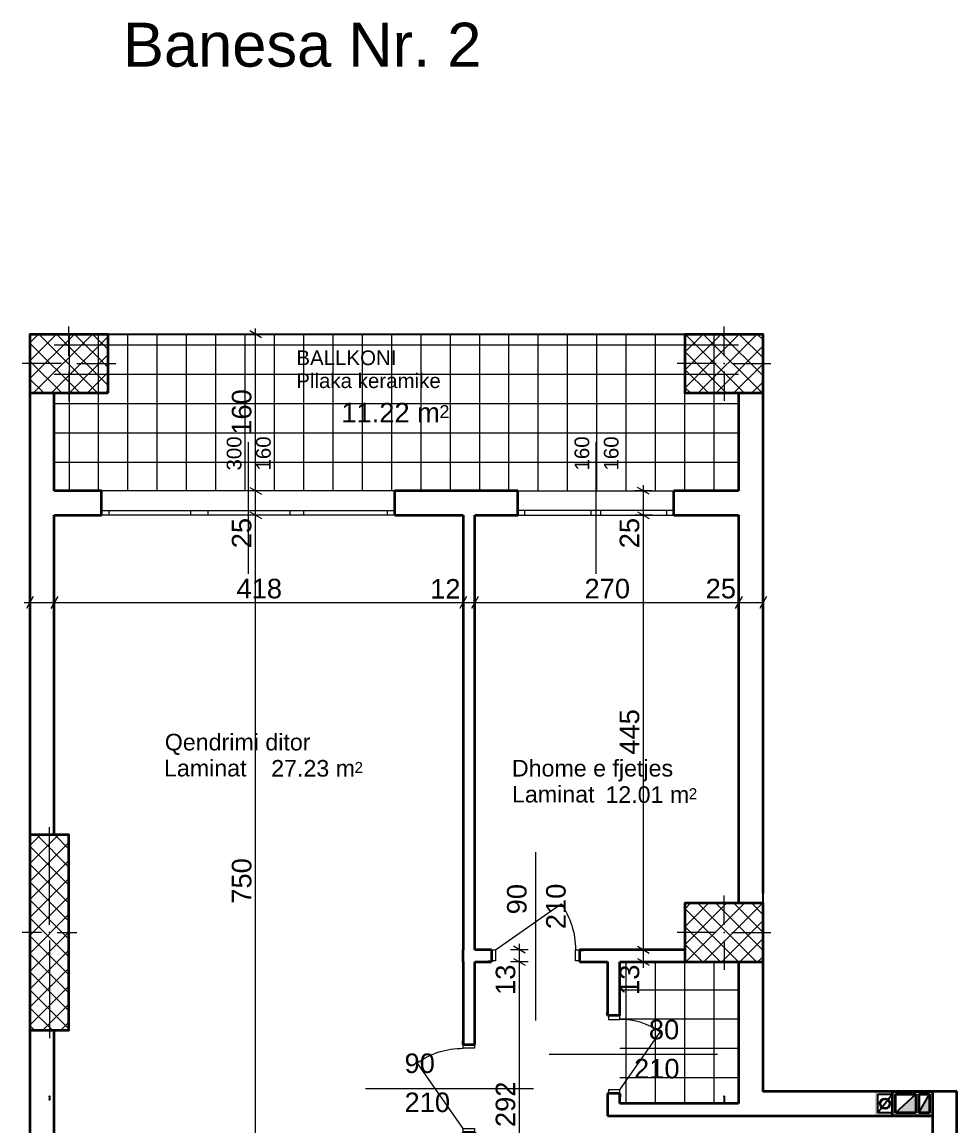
# Model space of a CAD drawing. Header units: centimetres. Extents: x 765 to 25620, y 224160 to 230516.
# Drawn here: x 6602 to 7559, y 229181 to 230311 of the extents above; entities that cross this region are included whole.
import ezdxf
from ezdxf.enums import TextEntityAlignment as Align

# ---------------------------------------------------------------- set-up
doc = ezdxf.new("R2010")
doc.units = ezdxf.units.CM
doc.header["$MEASUREMENT"] = 0
doc.linetypes.add('Small Dashed', pattern=[282.222222, 141.111111, -141.111111])
for name, color, linetype, lineweight, true_color in [('0_Pen_No__1#1_Pen_No__8', 7, 'Continuous', 35, 0xa80f02), ('0_Pen_No__8', 7, 'Continuous', 35, 0xa80f02), ('2D Drafting - General_Pen_No__8', 7, 'Continuous', 35, 0xa80f02), ('A-COLS_Pen_No__97#1_Pen_No__81', 7, 'Continuous', 20, 0x6a6a6a), ('Annotation - Text_Pen_No__8', 7, 'Continuous', 35, 0xa80f02), ('ARCHICAD Doors_Pen_No__23', 7, 'Continuous', 20, 0xff6600), ('ARCHICAD Doors_Pen_No__3', 7, 'Continuous', 18, 0xff6600), ('ARCHICAD Windows_Pen_No__23', 7, 'Continuous', 20, 0xff6600), ('ARCHICAD Windows_Pen_No__3', 7, 'Continuous', 18, 0xff6600), ('Structural - Shear_Pen_No__58', 7, 'Continuous', 25, 0xdf0000)]:
    doc.layers.add(name, color=color, linetype=linetype, lineweight=lineweight, true_color=true_color)
for name, color, linetype, lineweight in [('0_Pen_No__101', 252, 'Continuous', 13), ('ARCHICAD Door Markers_Pen_No__1', 7, 'Continuous', 13), ('ARCHICAD Door Markers_Pen_No__7', 7, 'Continuous', 35), ('ARCHICAD Doors_Pen_No__27', 7, 'Continuous', 35), ('ARCHICAD Window Markers_Pen_No__1', 7, 'Continuous', 13), ('ARCHICAD Window Markers_Pen_No__7', 7, 'Continuous', 35), ('ARCHICAD Windows_Pen_No__27', 7, 'Continuous', 35), ('Structural - Bearing_Pen_No__20', 1, 'Continuous', 0), ('Structural - Bearing_Pen_No__21', 7, 'Continuous', 35), ('Structural - Bearing_Pen_No__27', 7, 'Continuous', 35)]:
    doc.layers.add(name, color=color, linetype=linetype, lineweight=lineweight)
for name, color, linetype in [('ARCHICAD Door Markers', 7, 'Continuous'), ('ARCHICAD Doors', 7, 'Continuous'), ('ARCHICAD Window Markers', 7, 'Continuous'), ('ARCHICAD Windows', 7, 'Continuous'), ('Dimensioning - General', 7, 'Continuous'), ('Structural - Bearing', 7, 'Continuous')]:
    doc.layers.add(name, color=color, linetype=linetype)
doc.styles.add('GENERATED_STYLE_1', font='arial.ttf')
doc.styles.get("Standard").update_dxf_attribs({"font": 'arial.ttf'})
pattern_1 = [(45, (6830.686, 207240.939), (-9.192388, 9.192388), []), (135, (6830.686, 207240.939), (9.192388, 9.192388), [])]

# ---------------------------------------------------------------- blocks, each defined once
blk = doc.blocks.new('Door 22_7')
at = {"layer": 'ARCHICAD Doors_Pen_No__23', "color": 30, "linetype": 'Continuous', "lineweight": 20, "true_color": 0xff6600}
for p, q in [((-410, 0), (-450, 0)), ((-450, 0), (-450, -115)), ((-410, -115), (-410, 0)), ((450, 0), (410, 0)), ((410, 0), (410, -115)), ((450, -115), (450, 0)), ((-450, -115), (-410, -115)), ((410, -115), (450, -115))]:
    blk.add_line(p, q, dxfattribs=at)
at = {"layer": 'ARCHICAD Doors_Pen_No__27', "color": 7, "linetype": 'Continuous', "lineweight": 35}
for p, q in [((-450, 0), (-487, 0)), ((-450, 0), (-487, 0)), ((-450, 0), (-450, -115)), ((-450, 0), (-450, -115)), ((450, 0), (450, -115)), ((450, 0), (450, -115)), ((450, 0), (487, 0)), ((450, 0), (487, 0)), ((-450, -120), (-487, -120)), ((-450, -120), (-487, -120)), ((-450, -115), (-450, -120)), ((-450, -115), (-450, -120)), ((450, -115), (450, -120)), ((450, -115), (450, -120)), ((450, -120), (487, -120)), ((450, -120), (487, -120))]:
    blk.add_line(p, q, dxfattribs=at)
at = {"layer": 'ARCHICAD Doors_Pen_No__3', "color": 30, "linetype": 'Continuous', "lineweight": 18, "true_color": 0xff6600}
blk.add_line((410, 0), (-262, 470), dxfattribs=at)
blk.add_arc((410, 0), 820, 145, 180, dxfattribs=at)
blk = doc.blocks.new('D Marker 22_5')
at = {"layer": 'ARCHICAD Door Markers_Pen_No__1', "color": 7, "linetype": 'Continuous', "lineweight": 13}
blk.add_line((0, -1120), (0, 600), dxfattribs=at)
at = {"layer": 'ARCHICAD Door Markers_Pen_No__7', "color": 7, "lineweight": 35, "style": 'GENERATED_STYLE_1'}
for tag, p in [('AC_MarkerText_2', (-31, -655)), ('AC_MarkerText_3', (369, -655))]:
    blk.add_attdef(tag, text='', height=200, rotation=90, dxfattribs=at).set_placement(p, align=Align.BOTTOM_LEFT)
blk = doc.blocks.new('Door 22_2')
at = {"layer": 'ARCHICAD Doors_Pen_No__23', "color": 30, "linetype": 'Continuous', "lineweight": 20, "true_color": 0xff6600}
for p, q in [((-410, 0), (-450, 0)), ((-450, 0), (-450, -115)), ((-410, -115), (-410, 0)), ((450, 0), (410, 0)), ((410, 0), (410, -115)), ((450, -115), (450, 0)), ((-450, -115), (-410, -115)), ((410, -115), (450, -115))]:
    blk.add_line(p, q, dxfattribs=at)
at = {"layer": 'ARCHICAD Doors_Pen_No__27', "color": 7, "linetype": 'Continuous', "lineweight": 35}
for p, q in [((-450, 0), (-487, 0)), ((-450, 0), (-487, 0)), ((-450, 0), (-450, -115)), ((-450, 0), (-450, -115)), ((450, 0), (450, -115)), ((450, 0), (450, -115)), ((450, 0), (487, 0)), ((450, 0), (487, 0)), ((-450, -125), (-487, -125)), ((-450, -125), (-487, -125)), ((-450, -115), (-450, -125)), ((-450, -115), (-450, -125)), ((450, -115), (450, -125)), ((450, -115), (450, -125)), ((450, -125), (487, -125)), ((450, -125), (487, -125))]:
    blk.add_line(p, q, dxfattribs=at)
at = {"layer": 'ARCHICAD Doors_Pen_No__3', "color": 30, "linetype": 'Continuous', "lineweight": 18, "true_color": 0xff6600}
blk.add_line((410, 0), (-262, 470), dxfattribs=at)
blk.add_arc((410, 0), 820, 145, 180, dxfattribs=at)
blk = doc.blocks.new('D Marker 22_2')
at = {"layer": 'ARCHICAD Door Markers_Pen_No__1', "color": 7, "linetype": 'Continuous', "lineweight": 13}
blk.add_line((0, 1000), (0, -725), dxfattribs=at)
at = {"layer": 'ARCHICAD Door Markers_Pen_No__7', "color": 7, "lineweight": 35, "style": 'GENERATED_STYLE_1'}
for tag, p in [('AC_MarkerText_3', (-369, 665)), ('AC_MarkerText_2', (31, 665))]:
    blk.add_attdef(tag, text='', height=200, rotation=270, dxfattribs=at).set_placement(p, align=Align.BOTTOM_LEFT)
blk = doc.blocks.new('Triple Window 22')
at = {"layer": 'ARCHICAD Windows_Pen_No__23', "color": 30, "linetype": 'Continuous', "lineweight": 20, "true_color": 0xff6600}
for p, q in [((-1500, 0), (-1425, 0)), ((-1425, 0), (-1425, -50)), ((-568, -50), (-568, 0)), ((-568, 0), (-500, 0)), ((-500, 0), (-432, 0)), ((-432, 0), (-432, -50)), ((412.5, -50), (412.5, 0)), ((412.5, 0), (500, 0)), ((500, 0), (587.5, 0)), ((587.5, 0), (587.5, -50)), ((1425, -50), (1425, 0)), ((1425, 0), (1500, 0)), ((-1425, -50), (-1500, -50)), ((-500, -50), (-568, -50)), ((-432, -50), (-500, -50)), ((500, -50), (412.5, -50)), ((587.5, -50), (500, -50)), ((1500, -50), (1425, -50))]:
    blk.add_line(p, q, dxfattribs=at)
at = {"layer": 'ARCHICAD Windows_Pen_No__27', "color": 7, "linetype": 'Continuous', "lineweight": 35}
for p, q in [((-1500, 0), (-1500, -50)), ((-1500, 0), (-1500, -50)), ((1500, 0), (1500, -50)), ((1500, 0), (1500, -50)), ((-1500, -50), (-1500, -250)), ((1500, -50), (1500, -250))]:
    blk.add_line(p, q, dxfattribs=at)
at = {"layer": 'ARCHICAD Windows_Pen_No__3', "color": 30, "linetype": 'Continuous', "lineweight": 18, "true_color": 0xff6600}
for p, q in [((-1500, 0), (1500, 0)), ((-1425, 0), (-568, 0)), ((-432, 0), (412.5, 0)), ((587.5, 0), (1425, 0)), ((-568, -50), (-1425, -50)), ((412.5, -50), (-432, -50)), ((1425, -50), (587.5, -50)), ((-1500, -250), (1500, -250))]:
    blk.add_line(p, q, dxfattribs=at)
blk = doc.blocks.new('W Marker 22')
at = {"layer": 'ARCHICAD Window Markers_Pen_No__1', "color": 7, "linetype": 'Continuous', "lineweight": 13}
blk.add_line((0, -750), (0, 600), dxfattribs=at)
at = {"layer": 'ARCHICAD Window Markers_Pen_No__7', "color": 7, "lineweight": 35, "style": 'GENERATED_STYLE_1'}
for tag, p in [('AC_MarkerText_2_1', (-24, -701)), ('AC_MarkerText_2_0', (276, -701))]:
    blk.add_attdef(tag, text='', height=150, rotation=90, dxfattribs=at).set_placement(p, align=Align.BOTTOM_LEFT)
blk = doc.blocks.new('Double Sash Window 22_2')
at = {"layer": 'ARCHICAD Windows_Pen_No__23', "color": 30, "linetype": 'Continuous', "lineweight": 20, "true_color": 0xff6600}
for p, q in [((-800, 0), (-725, 0)), ((-725, 0), (-725, -50)), ((-50, -50), (-50, 0)), ((-50, 0), (0, 0)), ((0, 0), (50, 0)), ((50, 0), (50, -50)), ((725, -50), (725, 0)), ((725, 0), (800, 0)), ((-725, -50), (-800, -50)), ((0, -50), (-50, -50)), ((50, -50), (0, -50)), ((800, -50), (725, -50))]:
    blk.add_line(p, q, dxfattribs=at)
at = {"layer": 'ARCHICAD Windows_Pen_No__27', "color": 7, "linetype": 'Continuous', "lineweight": 35}
for p, q in [((-800, 0), (-800, -50)), ((-800, 0), (-800, -50)), ((800, 0), (800, -50)), ((800, 0), (800, -50)), ((-800, -50), (-800, -250)), ((800, -50), (800, -250))]:
    blk.add_line(p, q, dxfattribs=at)
at = {"layer": 'ARCHICAD Windows_Pen_No__3', "color": 30, "linetype": 'Continuous', "lineweight": 18, "true_color": 0xff6600}
for p, q in [((-800, 0), (800, 0)), ((-725, 0), (-50, 0)), ((50, 0), (725, 0)), ((-50, -50), (-725, -50)), ((725, -50), (50, -50)), ((-800, -250), (800, -250))]:
    blk.add_line(p, q, dxfattribs=at)
blk = doc.blocks.new('Door 22')
at = {"layer": 'ARCHICAD Doors_Pen_No__23', "color": 30, "linetype": 'Continuous', "lineweight": 20, "true_color": 0xff6600}
for p, q in [((-360, 0), (-400, 0)), ((-400, 0), (-400, -115)), ((-360, -115), (-360, 0)), ((400, 0), (360, 0)), ((360, 0), (360, -115)), ((400, -115), (400, 0)), ((-400, -115), (-360, -115)), ((360, -115), (400, -115))]:
    blk.add_line(p, q, dxfattribs=at)
at = {"layer": 'ARCHICAD Doors_Pen_No__27', "color": 7, "linetype": 'Continuous', "lineweight": 35}
for p, q in [((-400, 0), (-437, 0)), ((-400, 0), (-437, 0)), ((-400, 0), (-400, -115)), ((-400, 0), (-400, -115)), ((400, 0), (400, -115)), ((400, 0), (400, -115)), ((400, 0), (437, 0)), ((400, 0), (437, 0)), ((-400, -125), (-437, -125)), ((-400, -125), (-437, -125)), ((-400, -115), (-400, -125)), ((-400, -115), (-400, -125)), ((400, -115), (400, -125)), ((400, -115), (400, -125)), ((400, -125), (437, -125)), ((400, -125), (437, -125))]:
    blk.add_line(p, q, dxfattribs=at)
at = {"layer": 'ARCHICAD Doors_Pen_No__3', "color": 30, "linetype": 'Continuous', "lineweight": 18, "true_color": 0xff6600}
blk.add_line((360, 0), (-230, 413), dxfattribs=at)
blk.add_arc((360, 0), 720, 145, 180, dxfattribs=at)

msp = doc.modelspace()

# ---------------------------------------------------------------- hatches: boundary and pattern name
at = {"layer": 'A-COLS_Pen_No__97#1_Pen_No__81', "linetype": 'Continuous', "lineweight": 20, "true_color": 0x6a6a6a}
h = msp.add_hatch(color=251, dxfattribs=at)
h.paths.add_polyline_path([(7496.2, 229216.8), (7496.2, 229191.8), (7475.2, 229191.8), (7475.2, 229216.8)])
h.paths.add_polyline_path([(7493.2, 229213.8), (7478.2, 229213.8), (7478.2, 229194.8), (7493.2, 229194.8)], flags=0)
h = msp.add_hatch(color=251, dxfattribs=at)
h.paths.add_polyline_path([(7534.2, 229216.8), (7493.2, 229216.8), (7493.2, 229191.8), (7534.2, 229191.8)])
h.paths.add_polyline_path([(7520.2, 229213.8), (7531.2, 229213.8), (7531.2, 229194.8), (7520.2, 229194.8)], flags=0)
h.paths.add_polyline_path([(7517.2, 229213.8), (7517.2, 229194.8), (7496.2, 229194.8), (7496.2, 229213.8)], flags=0)
for points in [[(7517.2, 229213.8), (7517.2, 229194.8), (7496.2, 229194.8)], [(7520.2, 229194.8), (7531.2, 229194.8), (7531.2, 229213.8)]]:
    msp.add_hatch(color=251, dxfattribs=at).paths.add_polyline_path(points)
at = {"layer": 'Structural - Bearing', "linetype": 'Continuous', "lineweight": 0, "true_color": 0x000000}
h = msp.add_hatch(dxfattribs=at)
h.set_pattern_fill('CONCRETE_BLOCK', color=18, scale=0.1, style=0, pattern_type=2)
h.set_pattern_definition(pattern_1)
h.paths.add_polyline_path([(6690.3, 229931.7), (6690.3, 229991.7), (6610.3, 229991.7), (6610.3, 229931.7)])
h = msp.add_hatch(dxfattribs=at)
h.set_pattern_fill('CONCRETE_BLOCK', color=18, scale=0.1, style=0, pattern_type=2)
h.set_pattern_definition(pattern_1)
h.paths.add_polyline_path([(7280.8, 229991.7), (7280.8, 229931.7), (7360.8, 229931.7), (7360.8, 229991.7)])
h = msp.add_hatch(dxfattribs=at)
h.set_pattern_fill('CONCRETE_BLOCK', color=18, scale=0.1, style=0, pattern_type=2)
h.set_pattern_definition(pattern_1)
h.paths.add_polyline_path([(6610.3, 229279.3), (6650.3, 229279.3), (6650.3, 229479.3), (6610.3, 229479.3)])
h = msp.add_hatch(dxfattribs=at)
h.set_pattern_fill('CONCRETE_BLOCK', color=18, scale=0.1, style=0, pattern_type=2)
h.set_pattern_definition(pattern_1)
h.paths.add_polyline_path([(7360.8, 229349.3), (7360.8, 229409.3), (7280.8, 229409.3), (7280.8, 229349.3)])

# ---------------------------------------------------------------- linework, layer by layer
at = {"color": 0}
for p, q in [((6610.3, 229991.7), (6610.3, 228110)), ((7478.2, 229194.8), (7478.2, 229213.8)), ((7478.2, 229213.8), (7493.2, 229213.8)), ((7493.2, 229213.8), (7478.2, 229194.8)), ((7478.2, 229194.8), (7478.2, 229213.8)), ((7478.2, 229213.8), (7493.2, 229213.8)), ((7493.2, 229213.8), (7493.2, 229194.8)), ((7517.2, 229213.8), (7496.2, 229213.8)), ((7496.2, 229213.8), (7496.2, 229194.8)), ((7496.2, 229194.8), (7517.2, 229213.8)), ((7531.2, 229213.8), (7520.2, 229213.8)), ((7520.2, 229213.8), (7520.2, 229194.8)), ((7520.2, 229194.8), (7531.2, 229213.8)), ((7493.2, 229194.8), (7478.2, 229194.8))]:
    msp.add_line(p, q, dxfattribs=at)
msp.add_lwpolyline([(7360.8, 229991.7), (6610.3, 229991.7), (6610.3, 228110), (7360.8, 228110), (7360.8, 228270), (7534.2, 228270), (7546.7, 228270), (7546.7, 229039.6), (7559.2, 229039.6), (7559.2, 229216.8), (7360.8, 229216.8), (7360.8, 229991.7)], dxfattribs=at)
at = {"layer": '0_Pen_No__1#1_Pen_No__8', "color": 14, "linetype": 'Continuous', "lineweight": 35, "true_color": 0xa80f02}
for p, q in [((7493.2, 229191.8), (7493.2, 229216.8)), ((7493.2, 229216.8), (7534.2, 229216.8)), ((7496.2, 229194.8), (7496.2, 229213.8)), ((7496.2, 229213.8), (7517.2, 229213.8)), ((7517.2, 229213.8), (7517.2, 229194.8)), ((7520.2, 229213.8), (7520.2, 229194.8)), ((7520.2, 229213.8), (7531.2, 229213.8)), ((7531.2, 229213.8), (7531.2, 229194.8)), ((7534.2, 229216.8), (7534.2, 229191.8)), ((7534.2, 229191.8), (7493.2, 229191.8)), ((7517.2, 229194.8), (7496.2, 229194.8)), ((7531.2, 229194.8), (7520.2, 229194.8))]:
    msp.add_line(p, q, dxfattribs=at)
at = {"layer": '0_Pen_No__101', "color": 252, "linetype": 'Continuous', "lineweight": 13}
for p, q in [((6650.7, 229831.5), (6650.7, 229991.7)), ((6680.7, 229831.5), (6680.7, 229991.7)), ((6710.7, 229831.5), (6710.7, 229991.7)), ((6740.7, 229831.5), (6740.7, 229991.7)), ((6770.7, 229831.5), (6770.7, 229991.7)), ((6800.7, 229831.5), (6800.7, 229991.7)), ((6830.7, 229831.5), (6830.7, 229991.7)), ((6860.7, 229831.5), (6860.7, 229991.7)), ((6890.7, 229831.5), (6890.7, 229991.7)), ((6920.7, 229831.5), (6920.7, 229991.7)), ((6950.7, 229831.5), (6950.7, 229991.7)), ((6980.7, 229831.5), (6980.7, 229991.7)), ((7010.7, 229831.5), (7010.7, 229991.7)), ((7040.7, 229831.5), (7040.7, 229991.7)), ((7070.7, 229831.5), (7070.7, 229991.7)), ((7100.7, 229831.5), (7100.7, 229991.7)), ((7130.7, 229831.5), (7130.7, 229991.7)), ((7160.7, 229831.5), (7160.7, 229991.7)), ((7190.7, 229831.5), (7190.7, 229991.7)), ((7220.7, 229831.5), (7220.7, 229991.7)), ((7250.7, 229831.5), (7250.7, 229991.7)), ((7280.7, 229831.5), (7280.7, 229991.7)), ((7310.7, 229831.5), (7310.7, 229991.7)), ((6635.3, 229980.9), (7335.8, 229980.9)), ((6635.3, 229950.9), (7335.8, 229950.9)), ((6635.3, 229920.9), (7335.8, 229920.9)), ((6635.3, 229890.9), (7335.8, 229890.9)), ((6635.3, 229860.9), (7335.8, 229860.9)), ((7220.7, 229204.3), (7220.7, 229349.3)), ((7250.7, 229204.3), (7250.7, 229349.3)), ((7280.7, 229204.3), (7280.7, 229349.3)), ((7310.7, 229204.3), (7310.7, 229349.3)), ((7214.2, 229320.9), (7335.8, 229320.9)), ((7214.2, 229290.9), (7335.8, 229290.9)), ((7214.2, 229260.9), (7335.8, 229260.9)), ((7214.2, 229230.9), (7335.8, 229230.9))]:
    msp.add_line(p, q, dxfattribs=at)
at = {"layer": '2D Drafting - General_Pen_No__8', "color": 14, "linetype": 'Continuous', "lineweight": 35, "true_color": 0xa80f02}
msp.add_circle((7485.7, 229204.3), 5, dxfattribs=at)
at = {"layer": 'Dimensioning - General', "color": 7, "linetype": 'Continuous', "lineweight": 13}
for p, q in [((6847.3, 229988.2), (6835.3, 229995.2)), ((6841.3, 229991.7), (6841.3, 229997.6)), ((6850.3, 229991.7), (6832.3, 229991.7)), ((6841.3, 229831.5), (6841.3, 229991.7)), ((6835.3, 229835), (6847.3, 229828.1)), ((6835.3, 229835), (6847.3, 229828.1)), ((7244.3, 229828.1), (7232.3, 229835)), ((7238.3, 229831.5), (7238.3, 229837.4)), ((6850.3, 229831.5), (6832.3, 229831.5)), ((6850.3, 229831.5), (6832.3, 229831.5)), ((6841.3, 229806.5), (6841.3, 229831.5)), ((7247.3, 229831.5), (7229.3, 229831.5)), ((7238.3, 229806.5), (7238.3, 229831.5)), ((6850.3, 229806.5), (6832.3, 229806.5)), ((6850.3, 229806.5), (6832.3, 229806.5)), ((6835.3, 229810), (6847.3, 229803.1)), ((6835.3, 229810), (6847.3, 229803.1)), ((6841.3, 229056.8), (6841.3, 229806.5)), ((7247.3, 229806.5), (7229.3, 229806.5)), ((7247.3, 229806.5), (7229.3, 229806.5)), ((7232.3, 229810), (7244.3, 229803.1)), ((7232.3, 229810), (7244.3, 229803.1)), ((7238.3, 229361.8), (7238.3, 229806.5)), ((6613.8, 229723.2), (6606.9, 229711.2)), ((6610.3, 229708.2), (6610.3, 229726.2)), ((6638.8, 229723.2), (6631.9, 229711.2)), ((6638.8, 229723.2), (6631.9, 229711.2)), ((6635.3, 229708.2), (6635.3, 229726.2)), ((7057.3, 229723.2), (7050.3, 229711.2)), ((7057.3, 229723.2), (7050.3, 229711.2)), ((7053.8, 229708.2), (7053.8, 229726.2)), ((7069.3, 229723.2), (7062.3, 229711.2)), ((7069.3, 229723.2), (7062.3, 229711.2)), ((7065.8, 229708.2), (7065.8, 229726.2)), ((7065.8, 229708.2), (7065.8, 229726.2)), ((7339.3, 229723.2), (7332.3, 229711.2)), ((7339.3, 229723.2), (7332.3, 229711.2)), ((7335.8, 229708.2), (7335.8, 229726.2)), ((7364.3, 229723.2), (7357.3, 229711.2)), ((7364.3, 229723.2), (7357.3, 229711.2)), ((7360.8, 229708.2), (7360.8, 229726.2)), ((6604.5, 229717.2), (6610.3, 229717.2)), ((6610.3, 229717.2), (6635.3, 229717.2)), ((6610.3, 229717.2), (6635.3, 229717.2)), ((6635.3, 229717.2), (7053.8, 229717.2)), ((7053.8, 229717.2), (7065.8, 229717.2)), ((7053.8, 229717.2), (7065.8, 229717.2)), ((7065.8, 229717.2), (7335.8, 229717.2)), ((7065.8, 229717.2), (7335.8, 229717.2)), ((7335.8, 229717.2), (7360.8, 229717.2)), ((7335.8, 229717.2), (7360.8, 229717.2)), ((7120.4, 229361.8), (7102.4, 229361.8)), ((7117.4, 229358.4), (7105.4, 229365.3)), ((7111.4, 229361.8), (7111.4, 229367.7)), ((7111.4, 229349.3), (7111.4, 229361.8)), ((7247.3, 229361.8), (7229.3, 229361.8)), ((7247.3, 229361.8), (7229.3, 229361.8)), ((7232.3, 229365.3), (7244.3, 229358.4)), ((7232.3, 229365.3), (7244.3, 229358.4)), ((7238.3, 229349.3), (7238.3, 229361.8)), ((7120.4, 229349.3), (7102.4, 229349.3)), ((7120.4, 229349.3), (7102.4, 229349.3)), ((7105.4, 229352.8), (7117.4, 229345.9)), ((7105.4, 229352.8), (7117.4, 229345.9)), ((7111.4, 229056.8), (7111.4, 229349.3)), ((7247.3, 229349.3), (7229.3, 229349.3)), ((7232.3, 229352.8), (7244.3, 229345.9)), ((7238.3, 229343.4), (7238.3, 229349.3))]:
    msp.add_line(p, q, dxfattribs=at)
at = {"layer": 'Structural - Bearing_Pen_No__20', "color": 1, "linetype": 'Continuous', "lineweight": 0}
for p, q in [((6650.3, 229969.7), (6650.3, 229999.7)), ((7320.8, 229969.7), (7320.8, 229999.7)), ((6642.3, 229961.7), (6602.3, 229961.7)), ((6658.3, 229961.7), (6698.3, 229961.7)), ((7312.8, 229961.7), (7272.8, 229961.7)), ((7328.8, 229961.7), (7368.8, 229961.7)), ((6650.3, 229953.7), (6650.3, 229923.7)), ((7320.8, 229953.7), (7320.8, 229923.7)), ((6630.3, 229387.3), (6630.3, 229487.3)), ((7320.8, 229387.3), (7320.8, 229417.3)), ((6622.3, 229379.3), (6602.3, 229379.3)), ((6630.3, 229371.3), (6630.3, 229271.3)), ((6638.3, 229379.3), (6658.3, 229379.3)), ((7312.8, 229379.3), (7272.8, 229379.3)), ((7320.8, 229371.3), (7320.8, 229341.3)), ((7328.8, 229379.3), (7368.8, 229379.3))]:
    msp.add_line(p, q, dxfattribs=at)
for p in [(6650.3, 229961.7), (7320.8, 229961.7), (6630.3, 229379.3), (7320.8, 229379.3)]:
    msp.add_point(p, dxfattribs=at)
at = {"layer": 'Structural - Bearing_Pen_No__21', "color": 7, "linetype": 'Continuous', "lineweight": 35, "flags": 128}
for points in [[(6690.3, 229931.7), (6690.3, 229991.7), (6610.3, 229991.7), (6610.3, 229931.7)], [(7280.8, 229991.7), (7280.8, 229931.7), (7360.8, 229931.7), (7360.8, 229991.7)], [(6610.3, 229279.3), (6650.3, 229279.3), (6650.3, 229479.3), (6610.3, 229479.3)], [(7360.8, 229349.3), (7360.8, 229409.3), (7280.8, 229409.3), (7280.8, 229349.3)]]:
    msp.add_lwpolyline(points, close=True, dxfattribs=at)
at = {"layer": 'Structural - Bearing_Pen_No__27', "color": 7, "linetype": 'Continuous', "lineweight": 35}
for p, q in [((6683.7, 229811.5), (6683.7, 229831.5)), ((6983.7, 229811.5), (6983.7, 229831.5)), ((7109.6, 229811.5), (7109.6, 229831.5)), ((7269.6, 229811.5), (7269.6, 229831.5)), ((6683.7, 229806.5), (6683.7, 229811.5)), ((6983.7, 229806.5), (6983.7, 229811.5)), ((7109.6, 229806.5), (7109.6, 229811.5)), ((7269.6, 229806.5), (7269.6, 229811.5)), ((7082.8, 229361.8), (7079.1, 229361.8)), ((7082.8, 229361.8), (7082.8, 229350.3)), ((7172.8, 229361.8), (7176.5, 229361.8)), ((7172.8, 229361.8), (7172.8, 229350.3)), ((7082.8, 229349.3), (7079.1, 229349.3)), ((7082.8, 229350.3), (7082.8, 229349.3)), ((7172.8, 229350.3), (7172.8, 229349.3)), ((7172.8, 229349.3), (7176.5, 229349.3)), ((7201.7, 229294.5), (7201.7, 229298.2)), ((7202.7, 229294.5), (7201.7, 229294.5)), ((7214.2, 229294.5), (7202.7, 229294.5)), ((7214.2, 229294.5), (7214.2, 229298.2)), ((7053.8, 229264.9), (7053.8, 229268.6)), ((7053.8, 229264.9), (7065.3, 229264.9)), ((7065.3, 229264.9), (7065.8, 229264.9)), ((7065.8, 229264.9), (7065.8, 229268.6)), ((7201.7, 229214.5), (7201.7, 229210.8)), ((7202.7, 229214.5), (7201.7, 229214.5)), ((7214.2, 229214.5), (7202.7, 229214.5)), ((7214.2, 229214.5), (7214.2, 229210.8))]:
    msp.add_line(p, q, dxfattribs=at)
at = {"layer": 'Structural - Bearing_Pen_No__27', "color": 7, "linetype": 'Continuous', "lineweight": 35, "flags": 128}
for points in [[(6610.3, 229931.7), (6610.3, 229479.3)], [(6635.3, 229831.5), (6635.3, 229931.7)], [(7335.8, 229931.7), (7335.8, 229831.5)], [(7360.8, 229419.3), (7360.8, 229931.7)], [(6683.7, 229831.5), (6635.3, 229831.5)], [(7109.6, 229831.5), (6983.7, 229831.5)], [(7335.8, 229831.5), (7269.6, 229831.5)], [(6635.3, 229479.3), (6635.3, 229806.5)], [(6635.3, 229806.5), (6683.7, 229806.5)], [(6983.7, 229806.5), (7053.8, 229806.5)], [(7053.8, 229806.5), (7053.8, 229361.8)], [(7065.8, 229361.8), (7065.8, 229806.5)], [(7065.8, 229806.5), (7109.6, 229806.5)], [(7269.6, 229806.5), (7335.8, 229806.5)], [(7335.8, 229806.5), (7335.8, 229409.3)], [(7053.8, 229361.8), (7053.3, 229361.8)], [(7053.3, 229361.8), (7053.3, 229349.3)], [(7082.8, 229361.8), (7065.8, 229361.8)], [(7280.8, 229361.8), (7172.8, 229361.8)], [(7053.3, 229349.3), (7053.8, 229349.3)], [(7053.8, 229349.3), (7053.8, 229264.9)], [(7065.8, 229264.9), (7065.8, 229349.3)], [(7065.8, 229349.3), (7082.8, 229349.3)], [(7172.8, 229349.3), (7201.7, 229349.3)], [(7201.7, 229349.3), (7201.7, 229294.5)], [(7214.2, 229349.3), (7280.8, 229349.3)], [(7214.2, 229294.5), (7214.2, 229349.3)], [(7335.8, 229349.3), (7335.8, 229216.8)], [(7360.8, 229216.8), (7360.8, 229349.3)], [(6610.3, 229279.3), (6610.3, 228810.3)], [(6635.3, 229056.8), (6635.3, 229279.3)], [(7201.7, 229214.5), (7201.7, 229191.8)], [(7214.2, 229204.3), (7214.2, 229214.5)], [(7335.8, 229216.8), (7335.8, 229204.3)], [(7559.2, 229216.8), (7360.8, 229216.8)], [(7559.2, 229167.3), (7559.2, 229216.8)], [(7335.8, 229204.3), (7214.2, 229204.3)], [(7201.7, 229191.8), (7214.2, 229191.8)], [(7214.2, 229191.8), (7335.8, 229191.8)], [(7335.8, 229191.8), (7534.2, 229191.8)], [(7534.2, 229191.8), (7534.2, 229167.3)]]:
    msp.add_lwpolyline(points, dxfattribs=at)
at = {"layer": 'Structural - Shear_Pen_No__58', "color": 12, "linetype": 'Small Dashed', "lineweight": 25, "true_color": 0xdf0000}
for p, q in [((6630.3, 229211.4), (6630.3, 229208.5)), ((7320.8, 229211.4), (7320.8, 229204.6))]:
    msp.add_line(p, q, dxfattribs=at)
for p in [(6630.3, 229211.4), (6630.3, 229211.4), (6630.3, 229208.5), (6630.3, 229208.5), (7320.8, 229211.4), (7320.8, 229211.4), (7320.8, 229204.6), (7320.8, 229204.6)]:
    msp.add_point(p, dxfattribs=at)

# ---------------------------------------------------------------- block references
at = {"layer": 'ARCHICAD Door Markers', "color": 7, "lineweight": 13}
ref = msp.add_blockref('D Marker 22_2', (7127.8, 229361.8), dxfattribs=dict(at, xscale=0.1, yscale=0.1, zscale=0.1))
ref.add_attrib('AC_MarkerText_2', '90', dxfattribs={"layer": 'ARCHICAD Door Markers_Pen_No__7', "color": 7, "lineweight": 35, "height": 20, "rotation": 90, "style": 'GENERATED_STYLE_1'}).set_placement((7124.7, 229398), align=Align.BOTTOM_LEFT)
ref.add_attrib('AC_MarkerText_3', '210', dxfattribs={"layer": 'ARCHICAD Door Markers_Pen_No__7', "color": 7, "lineweight": 35, "height": 20, "rotation": 90, "style": 'GENERATED_STYLE_1'}).set_placement((7164.7, 229382.8), align=Align.BOTTOM_LEFT)
ref = msp.add_blockref('D Marker 22_2', (7214.2, 229254.5), dxfattribs=dict(at, xscale=0.1, yscale=0.1, zscale=0.1, rotation=270))
ref.add_attrib('AC_MarkerText_2', '80', dxfattribs={"layer": 'ARCHICAD Door Markers_Pen_No__7', "color": 7, "lineweight": 35, "height": 20, "style": 'GENERATED_STYLE_1'}).set_placement((7243.9, 229264.1), align=Align.BOTTOM_LEFT)
ref.add_attrib('AC_MarkerText_3', '210', dxfattribs={"layer": 'ARCHICAD Door Markers_Pen_No__7', "color": 7, "lineweight": 35, "height": 20, "style": 'GENERATED_STYLE_1'}).set_placement((7228.7, 229224.1), align=Align.BOTTOM_LEFT)
ref = msp.add_blockref('D Marker 22_5', (7065.8, 229219.9), dxfattribs=dict(at, xscale=0.1, yscale=0.1, zscale=0.1, rotation=270))
ref.add_attrib('AC_MarkerText_2', '90', dxfattribs={"layer": 'ARCHICAD Door Markers_Pen_No__7', "color": 7, "lineweight": 35, "height": 20, "style": 'GENERATED_STYLE_1'}).set_placement((6993.8, 229229.6), align=Align.BOTTOM_LEFT)
ref.add_attrib('AC_MarkerText_3', '210', dxfattribs={"layer": 'ARCHICAD Door Markers_Pen_No__7', "color": 7, "lineweight": 35, "height": 20, "style": 'GENERATED_STYLE_1'}).set_placement((6993.8, 229189.6), align=Align.BOTTOM_LEFT)
at = {"layer": 'ARCHICAD Doors', "color": 7, "linetype": 'Continuous', "lineweight": 13, "xscale": -0.1, "yscale": 0.1, "zscale": 100}
msp.add_blockref('Door 22_2', (7127.8, 229361.8), dxfattribs=at)
at = {"layer": 'ARCHICAD Doors', "color": 7, "linetype": 'Continuous', "lineweight": 13, "yscale": 0.1, "zscale": 100}
for name, p, xscale, rotation in [('Door 22', (7214.2, 229254.5), 0.1, 270), ('Door 22_7', (7053.8, 229219.9), -0.1, 90)]:
    msp.add_blockref(name, p, dxfattribs=dict(at, xscale=xscale, rotation=rotation))
at = {"layer": 'ARCHICAD Window Markers', "color": 7, "lineweight": 13}
ref = msp.add_blockref('W Marker 22', (6833.7, 229806.5), dxfattribs=dict(at, xscale=0.1, yscale=0.1, zscale=0.1, rotation=180))
ref.add_attrib('iShowSillTo', '300', dxfattribs={"layer": 'ARCHICAD Window Markers_Pen_No__7', "color": 7, "lineweight": 35, "height": 15, "rotation": 90, "style": 'GENERATED_STYLE_1'}).set_placement((6831.3, 229852.3), align=Align.BOTTOM_LEFT)
ref.add_attrib('AC_MarkerText_3', '160', dxfattribs={"layer": 'ARCHICAD Window Markers_Pen_No__7', "color": 7, "lineweight": 35, "height": 15, "rotation": 90, "style": 'GENERATED_STYLE_1'}).set_placement((6861.3, 229852.3), align=Align.BOTTOM_LEFT)
ref = msp.add_blockref('W Marker 22', (7189.6, 229806.5), dxfattribs=dict(at, xscale=0.1, yscale=0.1, zscale=0.1, rotation=180))
ref.add_attrib('AC_MarkerText_2', '160', dxfattribs={"layer": 'ARCHICAD Window Markers_Pen_No__7', "color": 7, "lineweight": 35, "height": 15, "rotation": 90, "style": 'GENERATED_STYLE_1'}).set_placement((7217.3, 229852.3), align=Align.BOTTOM_LEFT)
ref.add_attrib('AC_MarkerText_2_1', '160', dxfattribs={"layer": 'ARCHICAD Window Markers_Pen_No__7', "color": 7, "lineweight": 35, "height": 15, "rotation": 90, "style": 'GENERATED_STYLE_1'}).set_placement((7187.3, 229852.3), align=Align.BOTTOM_LEFT)
at = {"layer": 'ARCHICAD Windows', "color": 21, "linetype": 'Continuous', "lineweight": 18, "true_color": 0xff9955, "yscale": 0.1, "zscale": 100, "rotation": 180}
for name, p, xscale in [('Triple Window 22', (6833.7, 229806.5), 0.1), ('Double Sash Window 22_2', (7189.6, 229806.5), -0.1)]:
    msp.add_blockref(name, p, dxfattribs=dict(at, xscale=xscale))

# ---------------------------------------------------------------- texts
at = {"color": 0, "insert": (6705.6, 230310.7), "char_height": 45, "attachment_point": 1}
msp.add_mtext_dynamic_manual_height_columns('Banesa Nr. 2', width=718.053, gutter_width=1, heights=[0], dxfattribs=at)
at = {"layer": '0_Pen_No__8', "color": 14, "true_color": 0xa80f02, "style": 'GENERATED_STYLE_1'}
for s, height, p in [('11.22 m', 20, (6929.1, 229901.6)), ('2', 13.2, (7029.5, 229906)), ('27.23 m', 17, (6857.3, 229539)), ('2', 11.2, (6942.6, 229542.8)), ('12.01 m', 17, (7199.4, 229512.1)), ('2', 11.2, (7284.7, 229515.9))]:
    msp.add_text(s, height=height, dxfattribs=at).set_placement(p)
at = {"layer": 'Annotation - Text_Pen_No__8', "color": 14, "true_color": 0xa80f02, "style": 'GENERATED_STYLE_1'}
for s, height, p in [('BALLKONI', 15, (6883.1, 229960.2)), ('Pllaka keramike', 15, (6883, 229936.7)), ('Qendrimi ditor', 17, (6748.4, 229565.8)), ('Laminat', 17, (6747.6, 229539.2)), ('Dhome e fjetjes', 17, (7103.7, 229539.1)), ('Laminat', 17, (7103.8, 229512.5))]:
    msp.add_text(s, height=height, dxfattribs=at).set_placement(p)
at = {"layer": 'Dimensioning - General', "color": 7, "lineweight": 13, "char_height": 20, "attachment_point": 7, "rotation": 90, "style": 'GENERATED_STYLE_1'}
for s, insert in [('\\A1;160', (6837.3, 229888.9)), ('\\A1;25', (6837.3, 229772.7)), ('\\A1;25', (7234.3, 229772.7)), ('\\A1;445', (7234.3, 229561.4)), ('\\A1;750', (6837.3, 229408.9)), ('\\A1;13', (7107.4, 229315.5)), ('\\A1;13', (7234.3, 229315.5)), ('\\A1;292', (7107.4, 229180.3))]:
    msp.add_mtext(s, dxfattribs=dict(at, insert=insert))
at = {"layer": 'Dimensioning - General', "color": 7, "lineweight": 13, "char_height": 20, "attachment_point": 7, "style": 'GENERATED_STYLE_1'}
for s, insert in [('\\A1;418', (6821.8, 229721.2)), ('\\A1;12', (7020, 229721.2)), ('\\A1;270', (7178, 229721.2)), ('\\A1;25', (7302, 229721.2))]:
    msp.add_mtext(s, dxfattribs=dict(at, insert=insert))

doc.saveas('drawing.dxf')
